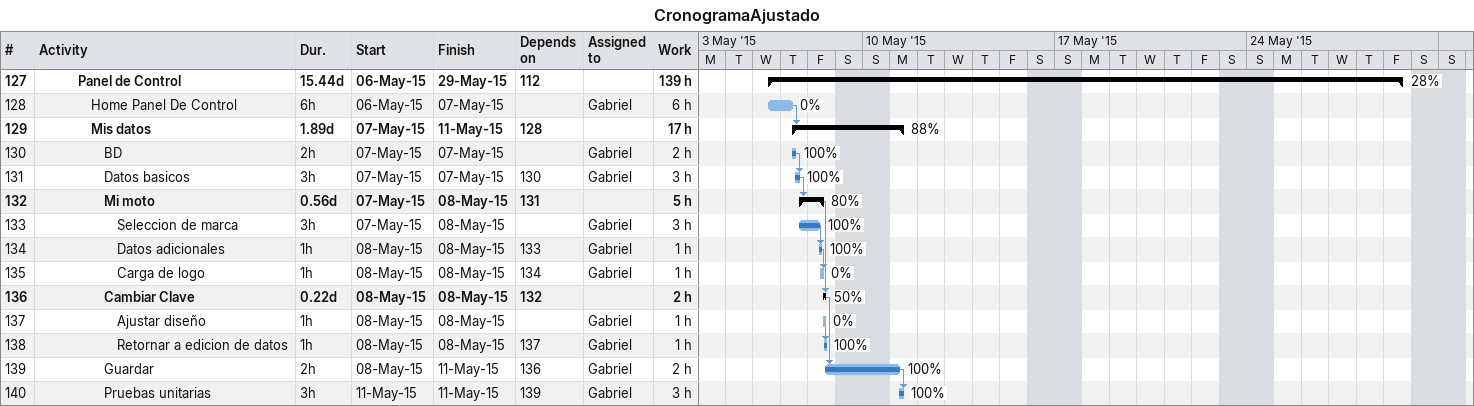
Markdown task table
CronogramaAjustado

| ID | Level | Task | Duration | Start | Finish | Predecessors | Resources | % complete | Work (h) |
|---|---|---|---|---|---|---|---|---|---|
| 127 | 4 | **Panel de Control** | 15.44d | 2015-05-06 | 2015-05-29 | 112 |  | 28 | 139 |
| 128 | 5 | Home Panel De Control | 6h | 2015-05-06 | 2015-05-07 |  | Gabriel | 0 | 6 |
| 129 | 5 | **Mis datos** | 1.89d | 2015-05-07 | 2015-05-11 | 128 |  | 88 | 17 |
| 130 | 6 | BD | 2h | 2015-05-07 | 2015-05-07 |  | Gabriel | 100 | 2 |
| 131 | 6 | Datos basicos | 3h | 2015-05-07 | 2015-05-07 | 130 | Gabriel | 100 | 3 |
| 132 | 6 | **Mi moto** | 0.56d | 2015-05-07 | 2015-05-08 | 131 |  | 80 | 5 |
| 133 | 7 | Seleccion de marca | 3h | 2015-05-07 | 2015-05-08 |  | Gabriel | 100 | 3 |
| 134 | 7 | Datos adicionales | 1h | 2015-05-08 | 2015-05-08 | 133 | Gabriel | 100 | 1 |
| 135 | 7 | Carga de logo | 1h | 2015-05-08 | 2015-05-08 | 134 | Gabriel | 0 | 1 |
| 136 | 6 | **Cambiar Clave** | 0.22d | 2015-05-08 | 2015-05-08 | 132 |  | 50 | 2 |
| 137 | 7 | Ajustar diseño | 1h | 2015-05-08 | 2015-05-08 |  | Gabriel | 0 | 1 |
| 138 | 7 | Retornar a edicion de datos | 1h | 2015-05-08 | 2015-05-08 | 137 | Gabriel | 100 | 1 |
| 139 | 6 | Guardar | 2h | 2015-05-08 | 2015-05-11 | 136 | Gabriel | 100 | 2 |
| 140 | 6 | Pruebas unitarias | 3h | 2015-05-11 | 2015-05-11 | 139 | Gabriel | 100 | 3 |
